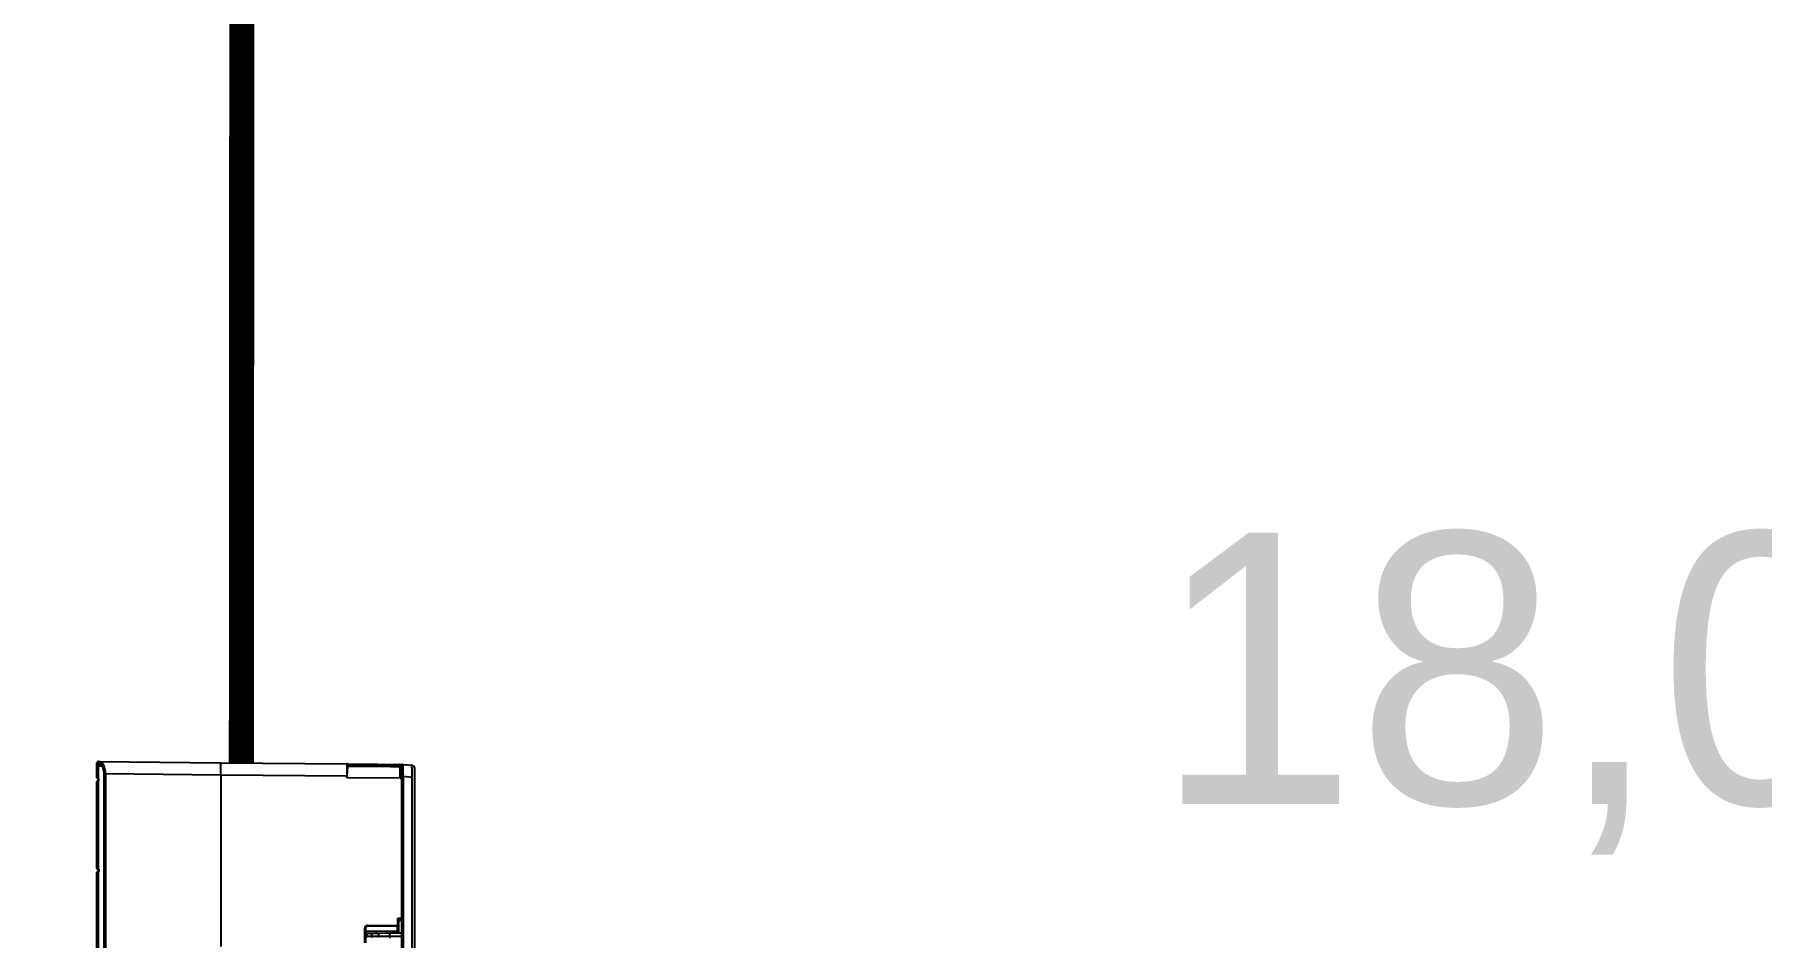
# Model space of a CAD drawing. Header units: inches. Extents: x -172 to 397, y -177 to 127.
# Drawn here: x 191.918 to 193.636, y 81.532 to 82.431 of the extents above; entities that cross this region are included whole.
import ezdxf

# ---------------------------------------------------------------- set-up
doc = ezdxf.new("R2010")
doc.units = ezdxf.units.IN
doc.header["$MEASUREMENT"] = 0
doc.header["$XCLIPFRAME"] = 2
doc.layers.add('AC-RA', color=210, linetype='Continuous')
doc.layers.add('TEX3', color=2, linetype='Continuous')
doc.styles.add('CORDIA 1', font='cordia.shx')
picture_1 = doc.add_image_def('image2.tif', size_in_pixel=(13248, 8644))

# ---------------------------------------------------------------- blocks, each defined once
blk = doc.blocks.new('FTM(15-28)PV2S')
at = {"layer": 'AC-RA', "color": 0, "linetype": 'Continuous'}
for p, q in [((1986.4991, 1338.2963), (1985.5286, 1338.2963)), ((1986.4985, 1338.2949), (1985.5292, 1338.2949)), ((1986.4176, 1338.3009), (1985.6101, 1338.3009)), ((1985.6108, 1338.302), (1986.4169, 1338.302)), ((1986.4176, 1338.3004), (1986.4176, 1338.3013)), ((1986.4195, 1338.3004), (1986.4176, 1338.3004)), ((1986.4195, 1338.3013), (1986.4195, 1338.3004)), ((1986.4928, 1338.3009), (1986.4195, 1338.3009)), ((1986.4202, 1338.302), (1986.4922, 1338.302)), ((1986.4928, 1338.3013), (1986.4928, 1338.3004)), ((1986.4928, 1338.3004), (1986.4947, 1338.3004)), ((1986.4947, 1338.3004), (1986.4947, 1338.3013)), ((1986.505, 1338.3009), (1986.4947, 1338.3009)), ((1986.4954, 1338.302), (1986.5078, 1338.302)), ((1986.4975, 1338.1992), (1986.4985, 1338.2949)), ((1986.4999, 1338.2963), (1986.4991, 1338.2963)), ((1986.5006, 1338.2964), (1986.4999, 1338.2963)), ((1986.5013, 1338.2965), (1986.5006, 1338.2964)), ((1986.502, 1338.2966), (1986.5013, 1338.2965)), ((1986.5026, 1338.2968), (1986.502, 1338.2966)), ((1986.5032, 1338.297), (1986.5026, 1338.2968)), ((1986.5038, 1338.2973), (1986.5032, 1338.297)), ((1986.5043, 1338.2975), (1986.5038, 1338.2973)), ((1986.5047, 1338.2978), (1986.5043, 1338.2975)), ((1986.5051, 1338.2981), (1986.5047, 1338.2978)), ((1986.505, 1338.302), (1986.505, 1338.3009)), ((1986.505, 1338.298), (1986.505, 1338.3009)), ((1986.5054, 1338.2984), (1986.5051, 1338.2981)), ((1986.5057, 1338.2987), (1986.5054, 1338.2984)), ((1986.5059, 1338.2989), (1986.5057, 1338.2987)), ((1986.5061, 1338.2992), (1986.5059, 1338.2989)), ((1986.5062, 1338.2995), (1986.5061, 1338.2992)), ((1986.5063, 1338.3), (1986.5062, 1338.2998)), ((1986.5062, 1338.2998), (1986.5062, 1338.2995)), ((1986.5063, 1338.3), (1986.5063, 1338.3009)), ((1986.5089, 1338.3004), (1986.5078, 1338.1992)), ((1986.5089, 1338.3009), (1986.5089, 1338.3004)), ((1986.4966, 1338.095), (1986.4975, 1338.1992)), ((1986.5078, 1338.1992), (1986.5069, 1338.0949)), ((1986.4949, 1338.0507), (1986.4953, 1338.095)), ((1986.4953, 1338.095), (1986.4966, 1338.095)), ((1986.4966, 1338.095), (1986.4966, 1338.0947)), ((1986.5049, 1338.0943), (1986.5046, 1338.0509)), ((1986.5062, 1338.0943), (1986.5062, 1338.0938)), ((1986.5069, 1338.0945), (1986.5069, 1338.0949)), ((1986.3584, 1338.08), (1986.3708, 1338.08)), ((1986.3708, 1338.08), (1986.3708, 1338.0794)), ((1986.5049, 1338.0938), (1986.5062, 1338.0938)), ((1986.5067, 1338.0836), (1986.5066, 1338.0804)), ((1986.5066, 1338.0804), (1986.5066, 1338.0774)), ((1986.5067, 1338.0941), (1986.5067, 1338.0904)), ((1986.5067, 1338.0904), (1986.5067, 1338.087)), ((1986.5067, 1338.087), (1986.5067, 1338.0836)), ((1986.3708, 1338.0794), (1986.3584, 1338.0794)), ((1986.3685, 1338.0794), (1986.3682, 1338.053)), ((1986.3723, 1338.053), (1986.3721, 1338.0781)), ((1986.373, 1338.0778), (1986.3732, 1338.0527)), ((1986.5066, 1338.0693), (1986.5065, 1338.0669)), ((1986.5065, 1338.0669), (1986.5065, 1338.0647)), ((1986.5066, 1338.0774), (1986.5066, 1338.0745)), ((1986.5066, 1338.0745), (1986.5066, 1338.0718)), ((1986.5066, 1338.0718), (1986.5066, 1338.0693)), ((1986.3784, 1338.0523), (1986.3689, 1338.0523)), ((1986.3723, 1338.053), (1986.3723, 1338.0529)), ((1986.3723, 1338.0529), (1986.3724, 1338.0529)), ((1986.3724, 1338.0529), (1986.3724, 1338.0529)), ((1986.3724, 1338.0529), (1986.3725, 1338.0528)), ((1986.3725, 1338.0528), (1986.3725, 1338.0528)), ((1986.3725, 1338.0528), (1986.3726, 1338.0528)), ((1986.3726, 1338.0528), (1986.3727, 1338.0527)), ((1986.3727, 1338.0527), (1986.3728, 1338.0527)), ((1986.3728, 1338.0527), (1986.373, 1338.0527)), ((1986.373, 1338.0527), (1986.3731, 1338.0527)), ((1986.3731, 1338.0527), (1986.3732, 1338.0527)), ((1986.3732, 1338.0527), (1986.379, 1338.0527)), ((1986.3732, 1338.0527), (1986.3732, 1338.0523)), ((1986.3785, 1338.0524), (1986.3784, 1338.0523)), ((1986.3784, 1338.0493), (1986.3784, 1338.0523)), ((1986.3785, 1338.0524), (1986.3785, 1338.0524)), ((1986.3786, 1338.0524), (1986.3785, 1338.0524)), ((1986.3787, 1338.0524), (1986.3786, 1338.0524)), ((1986.3787, 1338.0525), (1986.3787, 1338.0524)), ((1986.3788, 1338.0525), (1986.3787, 1338.0525)), ((1986.3789, 1338.0526), (1986.3788, 1338.0525)), ((1986.379, 1338.0527), (1986.3789, 1338.0526)), ((1986.3789, 1338.0526), (1986.3789, 1338.0526)), ((1986.379, 1338.0527), (1986.379, 1338.0493)), ((1986.5065, 1338.0564), (1986.5064, 1338.0553)), ((1986.5064, 1338.0553), (1986.5064, 1338.0543)), ((1986.5064, 1338.0543), (1986.5064, 1338.0509)), ((1986.5065, 1338.0647), (1986.5065, 1338.0627)), ((1986.5065, 1338.0627), (1986.5065, 1338.0608)), ((1986.5065, 1338.0608), (1986.5065, 1338.0592)), ((1986.5065, 1338.0592), (1986.5065, 1338.0577)), ((1986.5065, 1338.0577), (1986.5065, 1338.0564)), ((1985.5245, 1338.0385), (1986.5032, 1338.0385)), ((1985.5314, 1338.0493), (1986.4963, 1338.0493)), ((1986.4948, 1338.0493), (1986.4948, 1338.0507)), ((1986.4948, 1338.0507), (1986.4949, 1338.0507)), ((1986.4949, 1338.0507), (1986.4949, 1338.0507)), ((1986.5026, 1338.0503), (1986.5026, 1338.0493)), ((1986.5026, 1338.0501), (1986.5039, 1338.0501)), ((1986.5039, 1338.0502), (1986.5039, 1338.0501)), ((1986.5039, 1338.0492), (1986.5039, 1338.0501)), ((1986.5046, 1338.0507), (1986.5046, 1338.0509)), ((1986.5056, 1338.0491), (1986.5056, 1338.0491)), ((1986.5057, 1338.0491), (1986.5056, 1338.0491)), ((1986.5058, 1338.0491), (1986.5057, 1338.0491)), ((1986.5057, 1338.0491), (1986.5057, 1338.0491)), ((1986.5059, 1338.049), (1986.5058, 1338.0491)), ((1986.5058, 1338.0491), (1986.5058, 1338.0491)), ((1986.5064, 1338.0482), (1986.5058, 1338.0412)), ((1986.506, 1338.049), (1986.5059, 1338.049)), ((1986.5061, 1338.0489), (1986.506, 1338.049)), ((1986.5062, 1338.0488), (1986.5061, 1338.0489)), ((1986.5063, 1338.0487), (1986.5062, 1338.0488)), ((1986.5063, 1338.0486), (1986.5063, 1338.0487)), ((1986.5064, 1338.0485), (1986.5063, 1338.0486)), ((1986.5064, 1338.0509), (1986.5064, 1338.0482)), ((1986.5064, 1338.0482), (1986.5064, 1338.0485))]:
    blk.add_line(p, q, dxfattribs=at)
at = {"layer": 'AC-RA', "color": 8, "linetype": 'Continuous'}
for p, q in [((1986.4991, 1338.2962), (1985.5286, 1338.2962)), ((1985.5292, 1338.2958), (1986.4985, 1338.2958)), ((1986.4985, 1338.2949), (1986.4985, 1338.2958)), ((1986.4991, 1338.2962), (1986.4991, 1338.2963)), ((1986.5073, 1338.302), (1986.5073, 1338.3009)), ((1986.5078, 1338.3013), (1986.5078, 1338.302)), ((1986.4975, 1338.1992), (1986.3554, 1338.1992)), ((1986.4975, 1338.1992), (1986.5078, 1338.1992)), ((1986.5051, 1338.0884), (1986.505, 1338.0834)), ((1986.505, 1338.0834), (1986.505, 1338.0787)), ((1986.5051, 1338.0938), (1986.5051, 1338.0884)), ((1986.5057, 1338.0787), (1986.5058, 1338.0834)), ((1986.5058, 1338.0884), (1986.5058, 1338.0937)), ((1986.5058, 1338.0834), (1986.5058, 1338.0884)), ((1986.3666, 1338.0745), (1986.3629, 1338.0745)), ((1986.3666, 1338.0685), (1986.3629, 1338.0685)), ((1986.364, 1338.0794), (1986.364, 1338.0493)), ((1986.3665, 1338.0784), (1986.364, 1338.0784)), ((1986.3665, 1338.0784), (1986.364, 1338.0784)), ((1986.3665, 1338.0794), (1986.3665, 1338.0784)), ((1986.3665, 1338.0784), (1986.3666, 1338.0745)), ((1986.3666, 1338.0745), (1986.3666, 1338.0685)), ((1986.3684, 1338.0707), (1986.3666, 1338.0707)), ((1986.3666, 1338.0685), (1986.3667, 1338.0594)), ((1986.505, 1338.0744), (1986.5049, 1338.0705)), ((1986.5049, 1338.0705), (1986.5049, 1338.0669)), ((1986.5049, 1338.0669), (1986.5049, 1338.0637)), ((1986.505, 1338.0787), (1986.505, 1338.0744)), ((1986.5056, 1338.0669), (1986.5057, 1338.0704)), ((1986.5056, 1338.0637), (1986.5056, 1338.0669)), ((1986.5057, 1338.0744), (1986.5057, 1338.0787)), ((1986.5057, 1338.0704), (1986.5057, 1338.0744)), ((1986.3667, 1338.0594), (1986.364, 1338.0594)), ((1986.3667, 1338.0614), (1986.3683, 1338.0614)), ((1986.3667, 1338.0594), (1986.3668, 1338.0494)), ((1986.3668, 1338.053), (1986.3682, 1338.053)), ((1986.3771, 1338.052), (1986.3668, 1338.052)), ((1986.3682, 1338.053), (1986.3723, 1338.053)), ((1986.3771, 1338.052), (1986.3771, 1338.0523)), ((1986.3771, 1338.052), (1986.3771, 1338.052)), ((1986.3771, 1338.0493), (1986.3771, 1338.052)), ((1986.5049, 1338.061), (1986.5048, 1338.0587)), ((1986.5048, 1338.0587), (1986.5048, 1338.0568)), ((1986.5048, 1338.0568), (1986.5048, 1338.0553)), ((1986.5048, 1338.0553), (1986.5048, 1338.0518)), ((1986.5048, 1338.0553), (1986.5048, 1338.0553)), ((1986.5055, 1338.0553), (1986.5048, 1338.0553)), ((1986.5048, 1338.0518), (1986.5048, 1338.0518)), ((1986.5048, 1338.0518), (1986.5048, 1338.0492)), ((1986.5055, 1338.0518), (1986.5048, 1338.0518)), ((1986.5049, 1338.0637), (1986.5049, 1338.061)), ((1986.5055, 1338.0553), (1986.5056, 1338.0568)), ((1986.5055, 1338.0553), (1986.5055, 1338.0553)), ((1986.5055, 1338.0518), (1986.5055, 1338.0553)), ((1986.5055, 1338.0492), (1986.5055, 1338.0518)), ((1986.5055, 1338.0518), (1986.5055, 1338.0518)), ((1986.5056, 1338.061), (1986.5056, 1338.0637)), ((1986.5056, 1338.0586), (1986.5056, 1338.061)), ((1986.5056, 1338.0568), (1986.5056, 1338.0586)), ((1986.4963, 1338.0481), (1985.5314, 1338.0481)), ((1985.532, 1338.0407), (1986.4957, 1338.0407)), ((1986.4957, 1338.0407), (1986.4963, 1338.0481)), ((1986.4957, 1338.0407), (1986.4971, 1338.0407)), ((1986.4963, 1338.0493), (1986.4963, 1338.0481)), ((1986.4971, 1338.0407), (1986.4986, 1338.0407)), ((1986.4986, 1338.0407), (1986.4999, 1338.0407)), ((1986.4999, 1338.0407), (1986.5012, 1338.0407)), ((1986.5012, 1338.0407), (1986.5023, 1338.0408)), ((1986.5023, 1338.0408), (1986.5033, 1338.0408)), ((1986.5033, 1338.0408), (1986.5042, 1338.0409)), ((1986.5037, 1338.0501), (1986.5036, 1338.0492)), ((1986.5038, 1338.0501), (1986.5038, 1338.0492)), ((1986.5042, 1338.0409), (1986.5049, 1338.0409)), ((1986.5049, 1338.0409), (1986.5054, 1338.041)), ((1986.5054, 1338.041), (1986.5057, 1338.0411)), ((1986.5057, 1338.0411), (1986.5058, 1338.0412))]:
    blk.add_line(p, q, dxfattribs=at)
at = {"layer": 'AC-RA', "color": 0, "linetype": 'Continuous'}
for centre, radius, start, end in [((1986.4169, 1338.3013), 0.000643, 0, 90), ((1986.4202, 1338.3013), 0.000643, 90, 180), ((1986.4922, 1338.3013), 0.000643, 0, 90), ((1986.4954, 1338.3013), 0.000643, 90, 180), ((1986.5073, 1338.3009), 0.00103, 90, 179), ((1986.5078, 1338.3009), 0.00103, 359.5, 89.931), ((1986.5002, 1338.1145), 0.0201, 255.9823, 259.7312), ((1986.4952, 1335.8164), 2.2786, 89.7075, 89.9654), ((1986.4989, 1338.1106), 0.0161, 261.808, 270.0679), ((1986.4998, 1338.0362), 0.0583, 84.9891, 90.8962), ((1986.5006, 1338.0295), 0.065, 85.0155, 91.455), ((1986.5062, 1338.0945), 0.000642, 269.9529, 359.5192), ((1986.3708, 1338.0778), 0.00219, 0.4182, 89.9211), ((1986.3708, 1338.0781), 0.00129, 0.5, 90), ((1986.3689, 1338.053), 0.000643, 179.5, 270), ((1986.373, 1338.053), 0.000643, 180.5, 270), ((1986.4992, 1338.0679), 0.0178, 255.7075, 256.1588), ((1986.4976, 1338.1715), 0.1208, 268.7197, 273.2778), ((1986.5, 1338.0887), 0.0383, 262.4296, 269.3789), ((1986.4985, 1337.9079), 0.1414, 87.1168, 90.8691), ((1986.5, 1338.0104), 0.04, 86.2019, 90.558), ((1986.5002, 1337.9852), 0.0652, 86.7203, 90.5287), ((1986.5032, 1338.0411), 0.00256, 269.943, 1.8878), ((1986.5039, 1338.0507), 0.000643, 270, 359.5)]:
    blk.add_arc(centre, radius, start, end, dxfattribs=at)
at = {"layer": 'AC-RA', "color": 8, "linetype": 'Continuous'}
for centre, radius, start, end in [((1986.364, 1338.0794), 0.00103, 181.4911, 269), ((1986.3674, 1338.0495), 0.000643, 180.5, 192.9802), ((1986.5007, 1338.2312), 0.1831, 268.6254, 271.7708), ((1964.8272, 1338.1861), 21.6762, 359.63833, 359.64051), ((1988.5107, 1338.0372), 2.0071, 179.6312, 179.6559)]:
    blk.add_arc(centre, radius, start, end, dxfattribs=at)
for centre, major_axis, ratio, start_param, end_param in [((1986.4986, 1338.3013), (-0.00926, -0.00004), 0.588189, 1.562948, 3.133744), ((1986.4992, 1338.3009), (0.0081, 0.00007), 0.585074, -1.586095, -0.015451), ((1986.5073, 1338.3), (-0.00103, 0.00002), 0.8619, -1.555753, 0), ((1986.5078, 1338.3004), (0.00103, -0.00001), 0.861926, 0, 1.578318), ((1986.364, 1338.0586), (0.00103, 0), 0.707107, 1.58825, 3.141593), ((1986.3771, 1338.0515), (-0.00129, -0.00001), 0.417811, 3.141593, 4.706218), ((1986.5055, 1338.0544), (-0.0009, 0.000007), 0.9868, 3.061392, 4.720409), ((1986.5055, 1338.0509), (-0.0009, 0.000008), 0.998929, 3.062941, 4.721079), ((1986.5055, 1338.0509), (-0.0009, 0.000008), 0.998929, 3.062697, 4.720836)]:
    blk.add_ellipse(centre, major_axis=major_axis, ratio=ratio, start_param=start_param, end_param=end_param, dxfattribs=at)
at = {"layer": 'AC-RA', "color": 0, "linetype": 'Continuous'}
for centre, major_axis, ratio, start_param, end_param in [((1986.4986, 1338.3004), (0.0103, 0), 0.529387, -1.576573, -0.005777), ((1986.505, 1338.3009), (-0.00129, -0.00002), 0.006973, 3.141374, 4.712018), ((1986.5062, 1338.0949), (0.000643, -0.000006), 0.999793, -1.562071, 0), ((1986.373, 1338.0781), (0.0009, 0.000008), 0.377786, 3.141593, 4.709092), ((1986.5039, 1338.0509), (0.000643, -0.000006), 0.999947, -1.56207, 0)]:
    blk.add_ellipse(centre, major_axis=major_axis, ratio=ratio, start_param=start_param, end_param=end_param, dxfattribs=at)
blk = doc.blocks.new('*U233')
at = {"layer": 'AC-RA'}
blk.add_blockref('FTM(15-28)PV2S', (759.2513, 606.4792), dxfattribs=at)

msp = doc.modelspace()

# ---------------------------------------------------------------- linework, layer by layer
at = {"color": 2, "const_width": 0.025}
msp.add_lwpolyline([(192.1235, 81.706), (192.1244, 83.2834), (193.5947, 83.2834)], dxfattribs=at)

# ---------------------------------------------------------------- block references
at = {"layer": 'AC-RA', "color": 4, "xscale": 1.2, "yscale": 1.2, "zscale": 1.2, "rotation": 90}
msp.add_blockref('*U233', (2525.7173, -3213.2047), dxfattribs=at)

# ---------------------------------------------------------------- texts
at = {"layer": 'TEX3', "color": 2, "insert": (194.3064, 82.0001), "char_height": 0.27, "attachment_point": 5, "style": 'CORDIA 1'}
msp.add_mtext('\\A1;FCU-11\\P18,000 BTU/HR', dxfattribs=at)

# ---------------------------------------------------------------- pictures from other files: only their frames are drawn
image = msp.add_image(picture_1, insert=(146.7655, 51.9074), size_in_units=(111.1766, 72.54))
image.set_boundary_path([(1963.715, 1154.523), (11581.485, 7691.95)])

doc.saveas('drawing.dxf')
